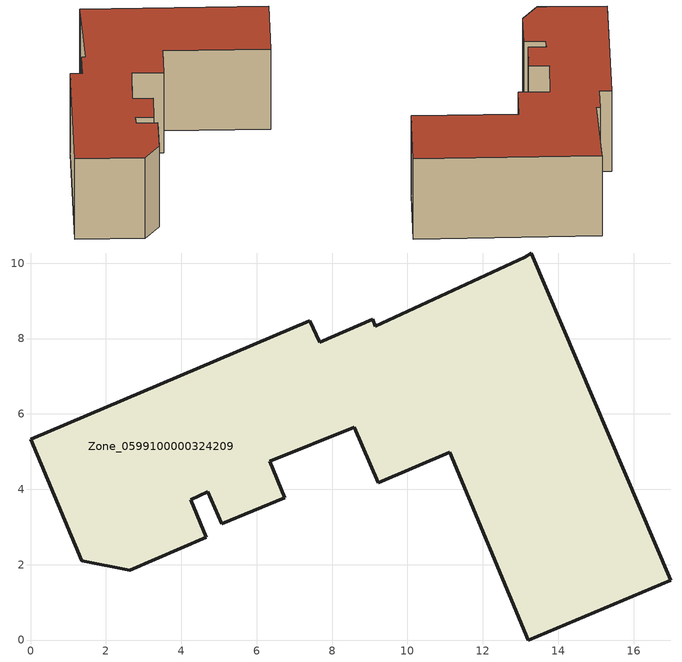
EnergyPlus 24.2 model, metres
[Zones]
Zone_0599100000324209
 floor ground (C_G): 9.08,8.51 9.15,8.32 13.11,10.16 13.29,10.27 16.99,1.59 13.21,0 11.12,4.98 9.22,4.17 8.59,5.65 6.34,4.74 6.75,3.77 5.07,3.09 4.7,3.94 4.25,3.72 4.66,2.73 2.63,1.85 1.36,2.1 0,5.33 7.41,8.48 7.68,7.91 z0
 wall outside (C_F): 7.68,7.91 7.41,8.48 0,5.33 1.36,2.1 2.63,1.85 4.66,2.73 4.25,3.72 4.7,3.94 5.07,3.09 6.75,3.77 6.34,4.74 8.59,5.65 9.22,4.17 11.12,4.98 13.21,0 16.99,1.59 13.29,10.27 13.11,10.16 9.15,8.32 9.08,8.51 7.68,7.91 z0:4.71
 roof outside (C_R): 9.15,8.32 9.08,8.51 7.68,7.91 7.41,8.48 0,5.33 1.36,2.1 2.63,1.85 4.66,2.73 4.25,3.72 4.7,3.94 5.07,3.09 6.75,3.77 6.34,4.74 8.59,5.65 9.22,4.17 11.12,4.98 13.21,0 16.99,1.59 13.29,10.27 13.11,10.16 z4.71
[BUILDING]
Pand.0599100000324209: North Axis=0; Terrain=City; Loads Convergence Tolerance Value=0.04; Temperature Convergence Tolerance Value=0.4; Solar Distribution=FullExterior; Maximum Number of Warmup Days=25; Minimum Number of Warmup Days=1
[Site:Location]
Rotterdam.The.Hague.AP_ZH_NLD Design_Conditions: Latitude=51.96; Longitude=4.45; Time Zone=1; Elevation=-4.5
[SITE:GROUNDTEMPERATURE:BUILDINGSURFACE]
18, 18, 18, 18, 18, 18, 18, 18, 18, 18, 18, 18
[MATERIAL] Thermal Absorptance=0.9; Solar Absorptance=0.7; Visible Absorptance=0.7
Name | Roughness | Thickness | Conductivity | Density | Specific Heat
G.D.1965 | MediumSmooth | 0.15 | 1 | 540 | 1210
F.D.1965 | Rough | 0.3 | 0.857143 | 1920 | 840
R.D.1965 | MediumRough | 0.2 | 0.08 | 1500 | 1000
[CONSTRUCTION]
C_G: G.D.1965
C_F: F.D.1965
C_R: R.D.1965
[ZONE]
Zone_0599100000324209: Type=1; Multiplier=1; Ceiling Height=Autocalculate; Volume=Autocalculate; Floor Area=autocalculate; Part of Total Floor Area=Yes
[ZONEINFILTRATION:DESIGNFLOWRATE]
Infil_Zone_0599100000324209: Zone or ZoneList or Space or SpaceList=Zone_0599100000324209; Schedule=AlwaysOn; Design Flow Rate Calculation Method=Flow/Area; Flow Rate per Floor Area=0.0042; Constant Term Coefficient=1; Temperature Term Coefficient=0; Velocity Term Coefficient=0; Velocity Squared Term Coefficient=0
[HVACTEMPLATE:ZONE:IDEALLOADSAIRSYSTEM]
Zone_0599100000324209: Maximum Heating Supply Air Temperature=50; Minimum Cooling Supply Air Temperature=13; Maximum Heating Supply Air Humidity Ratio=0.0156; Minimum Cooling Supply Air Humidity Ratio=0.0077; Heating Limit=NoLimit; Cooling Limit=NoLimit; Dehumidification Control Type=ConstantSensibleHeatRatio; Cooling Sensible Heat Ratio=0.7; Dehumidification Setpoint=60; Humidification Control Type=None; Humidification Setpoint=30; Outdoor Air Method=None; Outdoor Air Flow Rate per Person=0.00944; Outdoor Air Flow Rate per Zone Floor Area=0; Outdoor Air Flow Rate per Zone=0; Demand Controlled Ventilation Type=None; Outdoor Air Economizer Type=NoEconomizer; Heat Recovery Type=None; Sensible Heat Recovery Effectiveness=0.7; Latent Heat Recovery Effectiveness=0.65
[ZONECONTROL:THERMOSTAT]
ThermostatControl_Zone_0599100000324209: Zone or ZoneList=Zone_0599100000324209; Control Type Schedule=DualSetpointControlType; Control 1=Thermostat_Zone_0599100000324209; Temperature Difference Between Cutout And Setpoint=0
[THERMOSTATSETPOINT:DUALSETPOINT]
Thermostat_Zone_0599100000324209: Heating Setpoint Temperature Schedule=HeatingSetpoint_Zone_0599100000324209; Cooling Setpoint Temperature Schedule=CoolingSetpoint_Zone_0599100000324209
[SCHEDULE:COMPACT]
HeatingSetpoint_Zone_0599100000324209: Through: 12/31, For: AllDays, Until: 24:00, 21
CoolingSetpoint_Zone_0599100000324209: Through: 12/31, For: AllDays, Until: 24:00, 24
DualSetpointControlType: Through: 12/31, For: AllDays, Until: 24:00, 4
AlwaysOn: Through: 12/31, For: AllDays, Until: 24:00, 1
